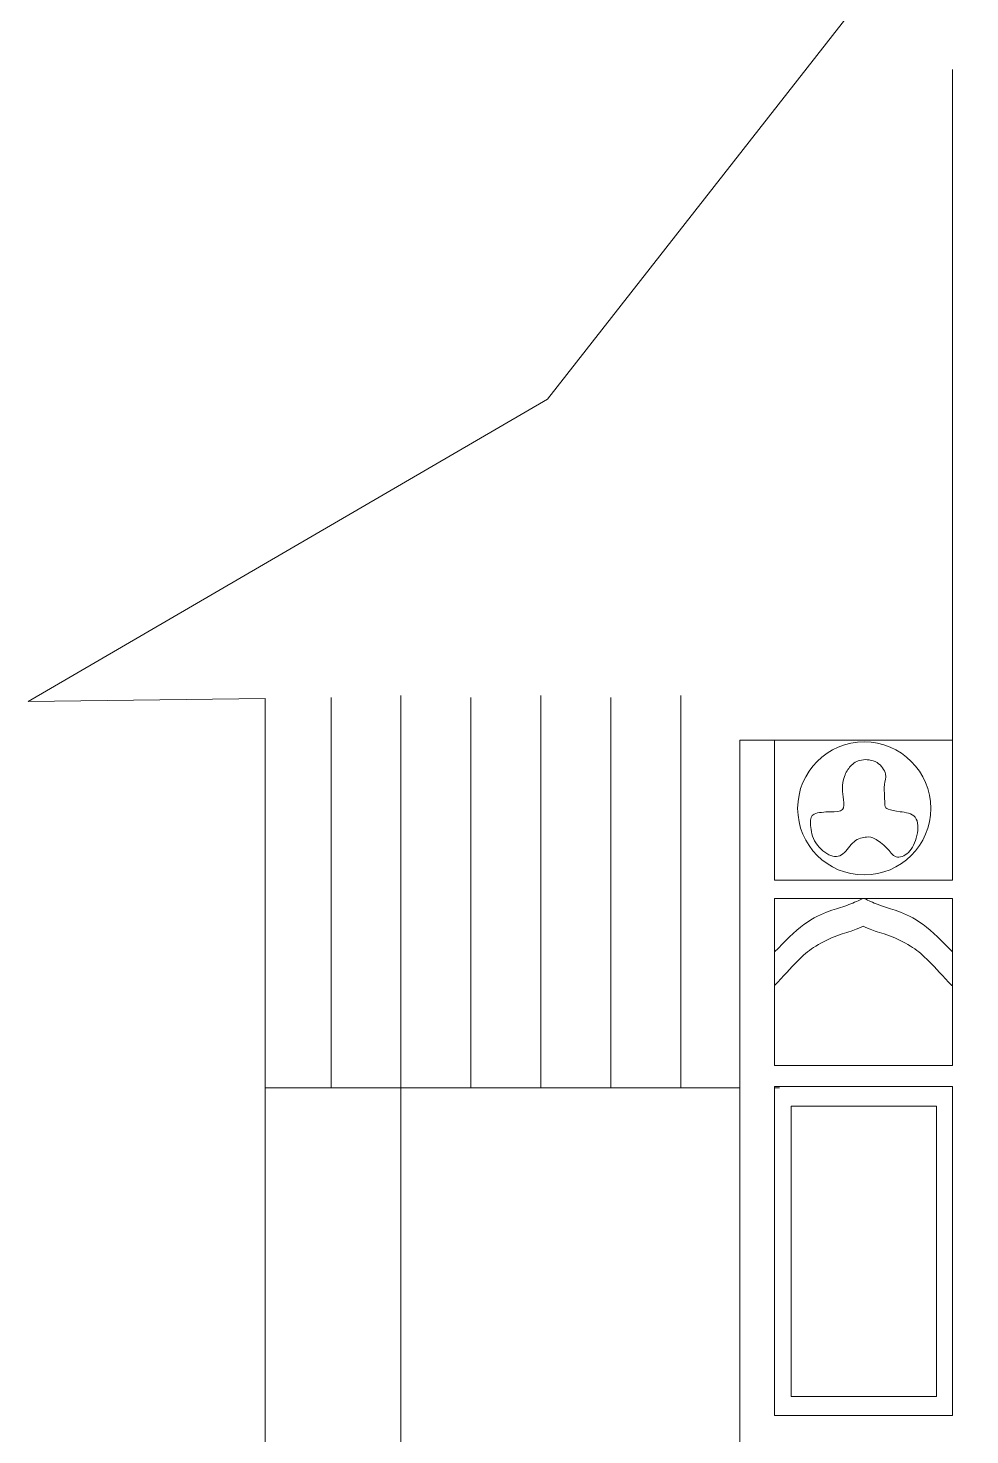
# Model space of a CAD drawing. Header units: centimetres. Extents: x -61 to 61, y -26 to 26.
# Drawn here: x 7.86 to 12.93, y -16.49 to -8.92 of the extents above; entities that cross this region are included whole.
import ezdxf

# ---------------------------------------------------------------- set-up
doc = ezdxf.new("R2010")
doc.units = ezdxf.units.CM
doc.header["$MEASUREMENT"] = 0
doc.layers.add('layer 1', color=7, linetype='Continuous')

msp = doc.modelspace()

# ---------------------------------------------------------------- linework, layer by layer
at = {"layer": 'layer 1', "color": 242, "lineweight": 9}
for points, knots in [([(14.08543, -6.53639), (14.08543, -6.53639), (10.65375, -10.91398), (10.65375, -10.91398), (10.65375, -10.91398), (10.65375, -10.91398), (7.86001, -12.54183), (7.86001, -12.54183), (7.86001, -12.54183), (7.86001, -12.54183), (9.13604, -12.52503), (9.13604, -12.52503)], [0, 0, 0, 0, 0.25, 0.25, 0.25, 0.25, 0.5, 0.5, 0.5, 0.5, 1, 1, 1, 1]), ([(12.24076, -13.12271), (12.22977, -13.13371), (12.20593, -13.13371), (12.17568, -13.13463), (12.17568, -13.13463), (12.14544, -13.13555), (12.10878, -13.13738), (12.08953, -13.14655), (12.08953, -13.14655), (12.07028, -13.15571), (12.06845, -13.17221), (12.06936, -13.19788), (12.06936, -13.19788), (12.07028, -13.22354), (12.07395, -13.25837), (12.09136, -13.29045), (12.09136, -13.29045), (12.10878, -13.32253), (12.13994, -13.35186), (12.16836, -13.36561), (12.16836, -13.36561), (12.19677, -13.37936), (12.22244, -13.37753), (12.24352, -13.36103), (12.24352, -13.36103), (12.2646, -13.34453), (12.2811, -13.31337), (12.30316, -13.29539), (12.30316, -13.29539), (12.32523, -13.27742), (12.35285, -13.27264), (12.37118, -13.2708), (12.37118, -13.2708), (12.38952, -13.26897), (12.39855, -13.27009), (12.4159, -13.27981), (12.4159, -13.27981), (12.43325, -13.28954), (12.45891, -13.30786), (12.47816, -13.32802), (12.47816, -13.32802), (12.49741, -13.34819), (12.51024, -13.37019), (12.52949, -13.37661), (12.52949, -13.37661), (12.54874, -13.38302), (12.5744, -13.37386), (12.59548, -13.35278), (12.59548, -13.35278), (12.61657, -13.3317), (12.63306, -13.2987), (12.64139, -13.26236), (12.64139, -13.26236), (12.64972, -13.22602), (12.64987, -13.18632), (12.63246, -13.16432), (12.63246, -13.16432), (12.61504, -13.14232), (12.58006, -13.13802), (12.55141, -13.1339), (12.55141, -13.1339), (12.52276, -13.12978), (12.50044, -13.12585), (12.48758, -13.12102), (12.48758, -13.12102), (12.47473, -13.1162), (12.47133, -13.11048), (12.46973, -13.09902), (12.46973, -13.09902), (12.46814, -13.08755), (12.46834, -13.07034), (12.46745, -13.05042), (12.46745, -13.05042), (12.46656, -13.0305), (12.46457, -13.00786), (12.46724, -12.98829), (12.46724, -12.98829), (12.46991, -12.96873), (12.47725, -12.95223), (12.47266, -12.93115), (12.47266, -12.93115), (12.46808, -12.91007), (12.45158, -12.88441), (12.42683, -12.86974), (12.42683, -12.86974), (12.40209, -12.85507), (12.36909, -12.85141), (12.34342, -12.85599), (12.34342, -12.85599), (12.31776, -12.86057), (12.29943, -12.87341), (12.28476, -12.88898), (12.28476, -12.88898), (12.2701, -12.90457), (12.2591, -12.9229), (12.25176, -12.94398), (12.25176, -12.94398), (12.24443, -12.96506), (12.24077, -12.98889), (12.24077, -13.00998), (12.24077, -13.00998), (12.24077, -13.03106), (12.24443, -13.04939), (12.24718, -13.06955), (12.24718, -13.06955), (12.24994, -13.08971), (12.25176, -13.11172), (12.24076, -13.12271)], [0, 0, 0, 0, 0.0357143, 0.0357143, 0.0357143, 0.0357143, 0.0714286, 0.0714286, 0.0714286, 0.0714286, 0.1071429, 0.1071429, 0.1071429, 0.1071429, 0.1428571, 0.1428571, 0.1428571, 0.1428571, 0.1785714, 0.1785714, 0.1785714, 0.1785714, 0.2142857, 0.2142857, 0.2142857, 0.2142857, 0.25, 0.25, 0.25, 0.25, 0.2857143, 0.2857143, 0.2857143, 0.2857143, 0.3214286, 0.3214286, 0.3214286, 0.3214286, 0.3571429, 0.3571429, 0.3571429, 0.3571429, 0.3928571, 0.3928571, 0.3928571, 0.3928571, 0.4285714, 0.4285714, 0.4285714, 0.4285714, 0.4642857, 0.4642857, 0.4642857, 0.4642857, 0.5, 0.5, 0.5, 0.5, 0.5357143, 0.5357143, 0.5357143, 0.5357143, 0.5714286, 0.5714286, 0.5714286, 0.5714286, 0.6071429, 0.6071429, 0.6071429, 0.6071429, 0.6428571, 0.6428571, 0.6428571, 0.6428571, 0.6785714, 0.6785714, 0.6785714, 0.6785714, 0.7142857, 0.7142857, 0.7142857, 0.7142857, 0.75, 0.75, 0.75, 0.75, 0.7857143, 0.7857143, 0.7857143, 0.7857143, 0.8214286, 0.8214286, 0.8214286, 0.8214286, 0.8571429, 0.8571429, 0.8571429, 0.8571429, 0.8928571, 0.8928571, 0.8928571, 0.8928571, 0.9285714, 0.9285714, 0.9285714, 0.9285714, 1, 1, 1, 1]), ([(11.8761, -13.93234), (11.8761, -13.93234), (11.8761, -13.60054), (11.8761, -13.60054), (11.8761, -13.60054), (11.8761, -13.60054), (12.35435, -13.60054), (12.35435, -13.60054)], [0, 0, 0, 0, 0.3333333, 0.3333333, 0.3333333, 0.3333333, 1, 1, 1, 1]), ([(11.8761, -13.88834), (11.92967, -13.83335), (11.98325, -13.77835), (12.03386, -13.74077), (12.03386, -13.74077), (12.08448, -13.70319), (12.13214, -13.68303), (12.16972, -13.66928), (12.16972, -13.66928), (12.2073, -13.65553), (12.2348, -13.6482), (12.26389, -13.63781), (12.26389, -13.63781), (12.29298, -13.62742), (12.32366, -13.61398), (12.339, -13.60726), (12.339, -13.60726), (12.35435, -13.60054), (12.35435, -13.60054), (12.35435, -13.60054)], [0, 0, 0, 0, 0.1666667, 0.1666667, 0.1666667, 0.1666667, 0.3333333, 0.3333333, 0.3333333, 0.3333333, 0.5, 0.5, 0.5, 0.5, 0.6666667, 0.6666667, 0.6666667, 0.6666667, 1, 1, 1, 1]), ([(12.83259, -13.93234), (12.83259, -13.93234), (12.83259, -13.60054), (12.83259, -13.60054), (12.83259, -13.60054), (12.83259, -13.60054), (12.35435, -13.60054), (12.35435, -13.60054)], [0, 0, 0, 0, 0.3333333, 0.3333333, 0.3333333, 0.3333333, 1, 1, 1, 1]), ([(12.83259, -13.88834), (12.77902, -13.83335), (12.72544, -13.77835), (12.67483, -13.74077), (12.67483, -13.74077), (12.62421, -13.70319), (12.57655, -13.68303), (12.53897, -13.66928), (12.53897, -13.66928), (12.50139, -13.65553), (12.47389, -13.6482), (12.4448, -13.63781), (12.4448, -13.63781), (12.41571, -13.62742), (12.38503, -13.61398), (12.36969, -13.60726), (12.36969, -13.60726), (12.35435, -13.60054), (12.35435, -13.60054), (12.35435, -13.60054)], [0, 0, 0, 0, 0.1666667, 0.1666667, 0.1666667, 0.1666667, 0.3333333, 0.3333333, 0.3333333, 0.3333333, 0.5, 0.5, 0.5, 0.5, 0.6666667, 0.6666667, 0.6666667, 0.6666667, 1, 1, 1, 1]), ([(11.8761, -14.06841), (11.92028, -14.02075), (11.96445, -13.97309), (11.99799, -13.93917), (11.99799, -13.93917), (12.03154, -13.90526), (12.05445, -13.8851), (12.08607, -13.86447), (12.08607, -13.86447), (12.11769, -13.84385), (12.15803, -13.82277), (12.19652, -13.80719), (12.19652, -13.80719), (12.23502, -13.79161), (12.27168, -13.78152), (12.29734, -13.77281), (12.29734, -13.77281), (12.32301, -13.76411), (12.33768, -13.75677), (12.35234, -13.74944)], [0, 0, 0, 0, 0.1666667, 0.1666667, 0.1666667, 0.1666667, 0.3333333, 0.3333333, 0.3333333, 0.3333333, 0.5, 0.5, 0.5, 0.5, 0.6666667, 0.6666667, 0.6666667, 0.6666667, 1, 1, 1, 1]), ([(12.82858, -14.06841), (12.7844, -14.02075), (12.74023, -13.97309), (12.70669, -13.93917), (12.70669, -13.93917), (12.67314, -13.90526), (12.65023, -13.8851), (12.61861, -13.86447), (12.61861, -13.86447), (12.58699, -13.84385), (12.54665, -13.82277), (12.50816, -13.80719), (12.50816, -13.80719), (12.46966, -13.79161), (12.433, -13.78152), (12.40734, -13.77281), (12.40734, -13.77281), (12.38167, -13.76411), (12.367, -13.75677), (12.35234, -13.74944)], [0, 0, 0, 0, 0.1666667, 0.1666667, 0.1666667, 0.1666667, 0.3333333, 0.3333333, 0.3333333, 0.3333333, 0.5, 0.5, 0.5, 0.5, 0.6666667, 0.6666667, 0.6666667, 0.6666667, 1, 1, 1, 1]), ([(11.8761, -14.06841), (11.8761, -14.06841), (11.8761, -14.49901), (11.8761, -14.49901), (11.8761, -14.49901), (11.8761, -14.49901), (12.83259, -14.49901), (12.83259, -14.49901), (12.83259, -14.49901), (12.83259, -14.49901), (12.83259, -14.07165), (12.83259, -14.07165), (12.83259, -14.07165), (12.83259, -14.07165), (12.82858, -14.06841), (12.82858, -14.06841)], [0, 0, 0, 0, 0.2, 0.2, 0.2, 0.2, 0.4, 0.4, 0.4, 0.4, 0.6, 0.6, 0.6, 0.6, 1, 1, 1, 1]), ([(11.96532, -14.7188), (11.96532, -14.7188), (12.74624, -14.7188), (12.74624, -14.7188), (12.74624, -14.7188), (12.74624, -14.7188), (12.74624, -16.28065), (12.74624, -16.28065), (12.74624, -16.28065), (12.74624, -16.28065), (11.96532, -16.28065), (11.96532, -16.28065), (11.96532, -16.28065), (11.96532, -16.28065), (11.96532, -14.7188), (11.96532, -14.7188)], [0, 0, 0, 0, 0.2, 0.2, 0.2, 0.2, 0.4, 0.4, 0.4, 0.4, 0.6, 0.6, 0.6, 0.6, 1, 1, 1, 1])]:
    msp.add_open_spline(points, degree=3, knots=knots, dxfattribs=at)
at = {"layer": 'layer 1', "color": 177, "lineweight": 9}
for points in [[(12.83259, -9.14064), (12.83259, -9.14064), (12.83259, -13.50155), (12.83259, -13.50155)], [(9.48974, -12.52037), (9.48974, -12.52037), (9.48974, -14.61934), (9.48974, -14.61934)], [(9.8659, -12.5084), (9.8659, -12.5084), (9.8659, -14.61934), (9.8659, -14.61934)], [(10.24211, -12.52037), (10.24211, -12.52037), (10.24211, -14.61934), (10.24211, -14.61934)], [(10.61827, -12.5084), (10.61827, -12.5084), (10.61827, -14.61934), (10.61827, -14.61934)], [(10.99446, -12.52037), (10.99446, -12.52037), (10.99446, -14.61934), (10.99446, -14.61934)], [(11.37066, -12.5084), (11.37066, -12.5084), (11.37066, -14.61934), (11.37066, -14.61934)], [(11.68839, -12.74893), (11.68839, -12.74893), (11.68839, -17.3428), (11.68839, -17.3428)], [(11.8761, -12.74893), (11.8761, -12.74893), (11.68839, -12.74893), (11.68839, -12.74893)], [(11.8761, -12.74893), (11.8761, -12.74893), (12.83259, -12.74893), (12.83259, -12.74893)], [(11.8761, -12.74893), (11.8761, -12.74893), (11.8761, -13.50155), (11.8761, -13.50155)], [(11.8761, -13.50155), (11.8761, -13.50155), (12.83259, -13.50155), (12.83259, -13.50155)], [(11.8761, -13.60054), (11.8761, -13.60054), (11.8761, -14.49901), (11.8761, -14.49901)], [(11.8761, -13.60054), (11.8761, -13.60054), (12.83259, -13.60054), (12.83259, -13.60054)], [(12.83259, -13.60054), (12.83259, -13.60054), (12.83259, -14.49901), (12.83259, -14.49901)], [(11.8761, -14.49901), (11.8761, -14.49901), (12.83259, -14.49901), (12.83259, -14.49901)], [(11.68839, -14.61934), (11.68839, -14.61934), (9.13604, -14.61934), (9.13604, -14.61934)], [(9.8659, -14.61934), (9.8659, -14.61934), (9.8659, -23.33989), (9.8659, -23.33989)], [(11.8761, -14.61244), (11.8761, -14.61244), (11.8761, -16.3819), (11.8761, -16.3819)], [(11.8761, -14.61244), (11.8761, -14.61244), (12.83259, -14.61244), (12.83259, -14.61244)], [(11.90186, -14.61934), (11.90186, -14.61934), (11.8761, -14.61934), (11.8761, -14.61934)], [(12.83259, -14.61244), (12.83259, -14.61244), (12.83259, -16.3819), (12.83259, -16.3819)], [(11.8761, -16.3819), (11.8761, -16.3819), (12.83259, -16.3819), (12.83259, -16.3819)]]:
    msp.add_open_spline(points, degree=3, dxfattribs=at)
at = {"layer": 'layer 1', "color": 250, "lineweight": 9}
msp.add_open_spline([(9.13604, -12.52503), (9.13604, -12.52503), (9.13604, -23.33989), (9.13604, -23.33989)], degree=3, dxfattribs=at)
at = {"layer": 'layer 1', "color": 177, "lineweight": 9}
msp.add_open_spline([(12.35802, -13.47439), (12.55574, -13.47439), (12.71603, -13.3141), (12.71603, -13.11638), (12.71603, -13.11638), (12.71603, -12.91866), (12.55574, -12.75837), (12.35802, -12.75837), (12.35802, -12.75837), (12.1603, -12.75837), (12.00001, -12.91866), (12.00001, -13.11638), (12.00001, -13.11638), (12.00001, -13.3141), (12.1603, -13.47439), (12.35802, -13.47439)], degree=3, knots=[0, 0, 0, 0, 0.2, 0.2, 0.2, 0.2, 0.4, 0.4, 0.4, 0.4, 0.6, 0.6, 0.6, 0.6, 1, 1, 1, 1], dxfattribs=at)

doc.saveas('drawing.dxf')
